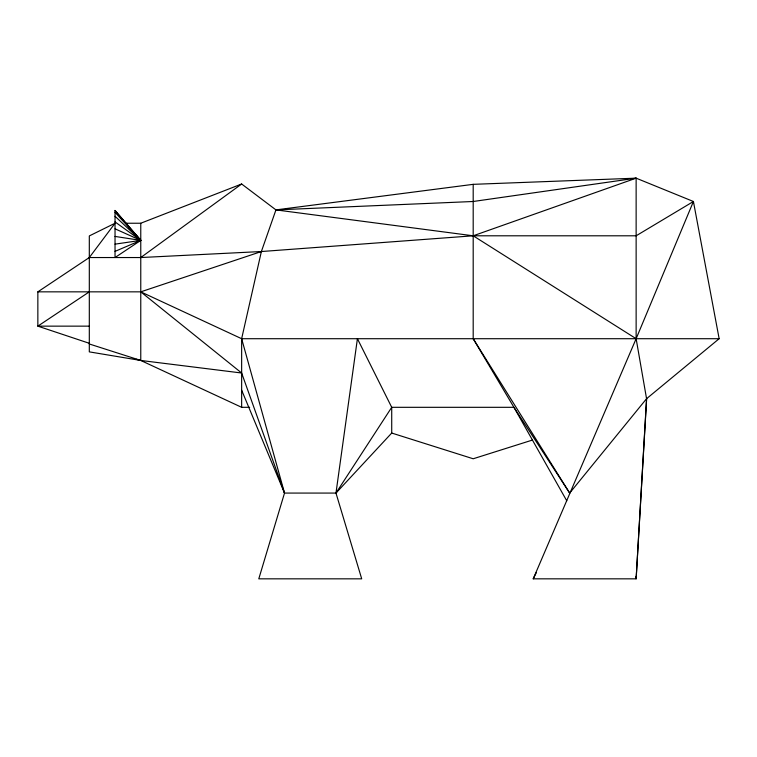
<?xml version="1.0" encoding="UTF-8"?>
<svg xmlns="http://www.w3.org/2000/svg" width="757" height="757" viewBox="0 0 757 757"><rect width="100%" height="100%" fill="white"/><g stroke="black" fill="none" stroke-linecap="round" stroke-linejoin="round"><path stroke-width="1.14" d="M646.658 398.617L636.135 578.831L533.221 578.831L636.135 338.71L693.421 201.494L636.135 178.169L473.191 184.339L275.945 209.897L241.644 183.998L140.764 223.239L125.558 223.239M636.135 576.484L636.135 578.831L646.563 398.702L636.135 338.71L636.135 178.169L473.191 201.494L275.945 209.897L261.373 251.532L241.644 338.71L284.518 493.072L258.79 578.831L361.704 578.831L335.976 493.072L357.418 338.71L391.719 407.313L391.719 433.042L335.976 493.072L284.518 493.072L241.644 390.167M533.221 578.831L536.391 572.5M335.976 493.072L391.719 407.313L513.927 407.313L569.671 493.072L646.563 398.702L719.15 338.71L693.421 201.494L636.135 235.796L473.191 235.796L261.373 251.532L140.764 257.541L89.307 257.541L37.85 291.842L37.85 326.144L89.307 343.3M89.307 257.541L115.036 223.239L89.307 235.929L89.307 351.873L140.764 360.455L241.644 373.012L284.518 493.072M140.764 257.541L241.644 183.998M115.036 210.616L140.764 240.385L115.036 257.541L115.036 210.399L140.764 240.385L115.036 251.371M89.307 291.842L37.85 326.144L89.307 326.144M275.945 209.897L473.191 235.796L636.135 178.169M261.373 251.532L140.764 291.842L37.85 291.842M532.341 440.091L473.191 458.77L391.719 433.042M115.036 244.151L140.764 240.385L115.036 212.339M241.644 373.012L140.764 291.842L241.644 338.71L719.15 338.71M89.307 343.981L140.764 360.455L241.644 407.313L249.649 407.313M115.036 236.43L140.764 240.385L132.721 231.822M136.184 359.253L140.764 360.455L140.764 223.239M115.036 228.822L140.764 240.385L115.036 216.284M473.191 235.796L636.135 338.71M137.906 238.483L140.764 240.385L137.329 237.31M115.036 221.924L140.764 240.385M128.699 227.545L131.112 230.109M473.191 184.339L473.191 338.71L569.671 493.072M473.191 338.71L513.927 407.313L566.766 500.803M241.644 338.71L241.644 407.313"/></g></svg>
